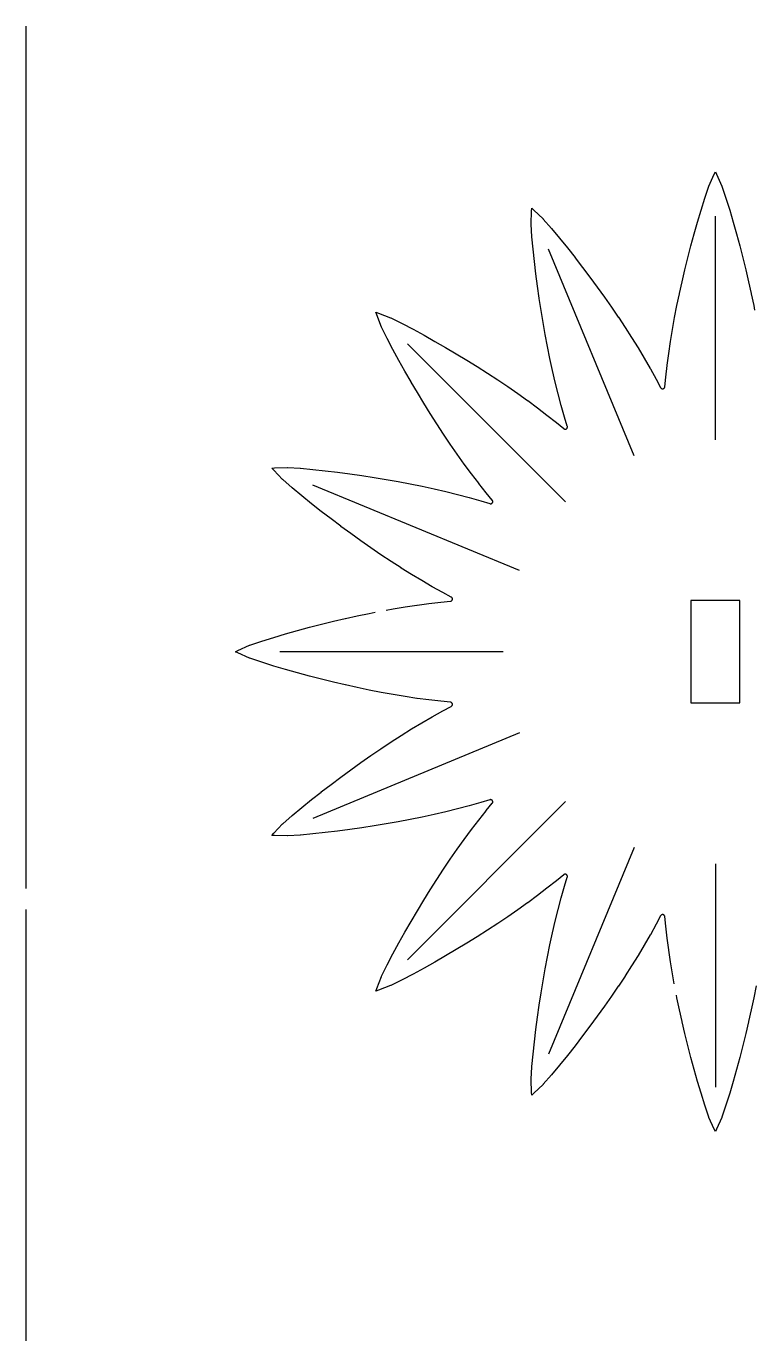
# Model space of a CAD drawing. Header units: millimetres. Extents: x 0 to 300, y 0 to 300.
# Drawn here: x 150 to 191.3, y 0 to 74.4 of the extents above; entities that cross this region are included whole.
import ezdxf

# ---------------------------------------------------------------- set-up
doc = ezdxf.new("R2010")
doc.units = ezdxf.units.MM
doc.layers.add('CUT', color=1, linetype='CONTINUOUS')
doc.layers.add('SCORE', color=7, linetype='CONTINUOUS')

msp = doc.modelspace()

# ---------------------------------------------------------------- linework, layer by layer
at = {"layer": 'CUT', "color": 1}
for points in [[(150, 25.6), (150, 74.4)], [(170.3754, 41.3567), (170.7611, 41.4268), (170.7632, 41.4271), (171.4372, 41.5392), (171.4394, 41.5396), (172.1134, 41.6406), (172.1156, 41.641), (172.7896, 41.7305), (172.792, 41.7308), (173.4659, 41.8081), (173.4684, 41.8084), (174.0059, 41.8599), (174.0199, 41.8619), (174.0318, 41.8649), (174.0434, 41.869), (174.0545, 41.8742), (174.0651, 41.8805), (174.0749, 41.8878), (174.0841, 41.8961), (174.0923, 41.9052), (174.0996, 41.915), (174.106, 41.9256), (174.1112, 41.9367), (174.1154, 41.9482), (174.1183, 41.9601), (174.1201, 41.9723), (174.1207, 41.9846), (174.1201, 41.9968), (174.1183, 42.009), (174.1153, 42.0209), (174.1112, 42.0325), (174.1059, 42.0435), (174.0996, 42.0541), (174.0922, 42.0639), (174.084, 42.073), (174.0749, 42.0812), (174.065, 42.0885), (174.0528, 42.0958), (173.576, 42.3491), (173.5737, 42.3503), (172.9807, 42.6796), (172.9786, 42.6808), (172.3902, 43.0214), (172.3882, 43.0226), (171.8042, 43.3739), (171.8024, 43.3751), (171.2225, 43.7366), (171.2208, 43.7377), (170.6449, 44.1088), (170.6433, 44.1099), (170.0711, 44.4901), (170.0696, 44.4911), (169.5008, 44.8799), (169.4994, 44.8809), (168.934, 45.2777), (168.9327, 45.2786), (168.3703, 45.683), (168.3691, 45.6838), (167.8096, 46.0954), (167.8085, 46.0962), (167.2519, 46.5147), (167.2508, 46.5156), (166.697, 46.9409), (166.6959, 46.9418), (166.1451, 47.3743), (166.1438, 47.3753), (165.5966, 47.8159), (165.5949, 47.8173), (165.0525, 48.2683), (165.0498, 48.2706), (164.5165, 48.7378), (164.5073, 48.7466), (164.0029, 49.2787), (163.9019, 49.396), (164.0562, 49.4075), (164.7891, 49.4271), (164.8019, 49.4268), (165.5093, 49.38), (165.5129, 49.3798), (166.2153, 49.3151), (166.2175, 49.3149), (166.916, 49.2395), (166.9176, 49.2393), (167.6129, 49.1557), (167.6143, 49.1555), (168.3067, 49.0647), (168.3081, 49.0645), (168.9975, 48.9669), (168.999, 48.9666), (169.6856, 48.8621), (169.687, 48.8618), (170.3706, 48.7501), (170.3722, 48.7499), (171.0526, 48.6306), (171.0543, 48.6303), (171.7313, 48.503), (171.7331, 48.5027), (172.4066, 48.3669), (172.4085, 48.3665), (173.0782, 48.2217), (173.0802, 48.2213), (173.7458, 48.0669), (173.7479, 48.0664), (174.4093, 47.9019), (174.4115, 47.9013), (175.0684, 47.7261), (175.0708, 47.7254), (175.7229, 47.539), (175.7254, 47.5383), (176.2417, 47.3802), (176.2554, 47.3767), (176.2676, 47.3749), (176.2798, 47.3743), (176.2921, 47.3748), (176.3043, 47.3766), (176.3162, 47.3796), (176.3277, 47.3837), (176.3389, 47.389), (176.3494, 47.3953), (176.3593, 47.4026), (176.3684, 47.4108), (176.3766, 47.4199), (176.3839, 47.4298), (176.3903, 47.4403), (176.3955, 47.4514), (176.3996, 47.463), (176.4026, 47.4749), (176.4044, 47.4871), (176.405, 47.4993), (176.4044, 47.5116), (176.4026, 47.5237), (176.3995, 47.5357), (176.3954, 47.5472), (176.3901, 47.5583), (176.3838, 47.5688), (176.3753, 47.5801), (176.0317, 47.9967), (176.0301, 47.9987), (175.6083, 48.5298), (175.6068, 48.5318), (175.1935, 49.0716), (175.1921, 49.0734), (174.787, 49.6215), (174.7857, 49.6233), (174.3884, 50.1792), (174.3872, 50.1808), (173.9971, 50.7441), (173.9961, 50.7457), (173.6129, 51.316), (173.6119, 51.3175), (173.2352, 51.8943), (173.2343, 51.8957), (172.8638, 52.4787), (172.8629, 52.4801), (172.4981, 53.0689), (172.4973, 53.0702), (172.138, 53.6645), (172.1372, 53.6657), (171.7831, 54.2653), (171.7824, 54.2666), (171.4336, 54.8714), (171.4329, 54.8727), (171.0896, 55.483), (171.0887, 55.4845), (170.7518, 56.1009), (170.7508, 56.1029), (170.4222, 56.7271), (170.4206, 56.7303), (170.1066, 57.366), (170.1015, 57.3776), (169.8392, 58.0622), (169.7908, 58.2092), (169.9378, 58.1608), (170.6224, 57.8985), (170.634, 57.8934), (171.2697, 57.5794), (171.2729, 57.5778), (171.8971, 57.2492), (171.8991, 57.2482), (172.5155, 56.9113), (172.517, 56.9104), (173.1273, 56.5671), (173.1286, 56.5664), (173.7334, 56.2176), (173.7347, 56.2169), (174.3343, 55.8628), (174.3355, 55.862), (174.9298, 55.5027), (174.9311, 55.5019), (175.5199, 55.1371), (175.5213, 55.1362), (176.1043, 54.7657), (176.1057, 54.7648), (176.6825, 54.3881), (176.684, 54.3871), (177.2543, 54.0039), (177.2559, 54.0029), (177.8192, 53.6128), (177.8208, 53.6116), (178.3767, 53.2143), (178.3785, 53.213), (178.9266, 52.8079), (178.9284, 52.8065), (179.4682, 52.3932), (179.4702, 52.3917), (180.0013, 51.9699), (180.0033, 51.9683), (180.4199, 51.6247), (180.4312, 51.6162), (180.4417, 51.6099), (180.4528, 51.6046), (180.4643, 51.6005), (180.4763, 51.5974), (180.4884, 51.5956), (180.5007, 51.595), (180.5129, 51.5956), (180.5251, 51.5974), (180.537, 51.6004), (180.5486, 51.6045), (180.5597, 51.6097), (180.5702, 51.6161), (180.5801, 51.6234), (180.5892, 51.6316), (180.5974, 51.6407), (180.6047, 51.6506), (180.611, 51.6611), (180.6163, 51.6723), (180.6204, 51.6838), (180.6234, 51.6957), (180.6252, 51.7079), (180.6257, 51.7202), (180.6251, 51.7324), (180.6233, 51.7446), (180.6198, 51.7583), (180.4617, 52.2746), (180.461, 52.2771), (180.2746, 52.9292), (180.2739, 52.9316), (180.0987, 53.5885), (180.0981, 53.5907), (179.9336, 54.2521), (179.9331, 54.2542), (179.7787, 54.9198), (179.7783, 54.9218), (179.6335, 55.5915), (179.6331, 55.5934), (179.4973, 56.2669), (179.497, 56.2687), (179.3697, 56.9457), (179.3694, 56.9474), (179.2501, 57.6278), (179.2499, 57.6294), (179.1382, 58.313), (179.1379, 58.3144), (179.0334, 59.001), (179.0331, 59.0025), (178.9355, 59.6919), (178.9353, 59.6933), (178.8445, 60.3857), (178.8443, 60.3871), (178.7607, 61.0824), (178.7605, 61.084), (178.6851, 61.7825), (178.6849, 61.7847), (178.6202, 62.4871), (178.62, 62.4907), (178.5732, 63.1981), (178.5729, 63.2109), (178.5925, 63.9438), (178.604, 64.0981), (178.7213, 63.9971), (179.2534, 63.4927), (179.2622, 63.4835), (179.7294, 62.9502), (179.7317, 62.9475), (180.1827, 62.4051), (180.1841, 62.4034), (180.6247, 61.8562), (180.6257, 61.8549), (181.0582, 61.3041), (181.0591, 61.303), (181.4844, 60.7492), (181.4853, 60.7481), (181.9038, 60.1915), (181.9046, 60.1904), (182.3162, 59.6309), (182.317, 59.6297), (182.7214, 59.0673), (182.7223, 59.066), (183.1191, 58.5006), (183.1201, 58.4992), (183.5089, 57.9304), (183.5099, 57.9289), (183.8901, 57.3567), (183.8912, 57.3551), (184.2623, 56.7792), (184.2634, 56.7775), (184.6249, 56.1976), (184.6261, 56.1958), (184.9774, 55.6118), (184.9786, 55.6098), (185.3192, 55.0214), (185.3204, 55.0193), (185.6497, 54.4263), (185.6509, 54.424), (185.9042, 53.9472), (185.9115, 53.935), (185.9188, 53.9251), (185.927, 53.916), (185.9361, 53.9078), (185.9459, 53.9004), (185.9565, 53.8941), (185.9675, 53.8888), (185.9791, 53.8847), (185.991, 53.8817), (186.0032, 53.8799), (186.0154, 53.8793), (186.0277, 53.8799), (186.0399, 53.8817), (186.0518, 53.8846), (186.0633, 53.8888), (186.0744, 53.894), (186.085, 53.9004), (186.0948, 53.9077), (186.1039, 53.9159), (186.1122, 53.9251), (186.1195, 53.9349), (186.1258, 53.9455), (186.131, 53.9566), (186.1351, 53.9682), (186.1381, 53.9801), (186.1401, 53.9941), (186.1916, 54.5316), (186.1919, 54.5341), (186.2692, 55.208), (186.2695, 55.2104), (186.359, 55.8844), (186.3594, 55.8866), (186.4604, 56.5606), (186.4608, 56.5628), (186.5729, 57.2368), (186.5732, 57.2389), (186.6957, 57.913), (186.6961, 57.9149), (186.8284, 58.589), (186.8288, 58.5908), (186.9703, 59.265), (186.9707, 59.2667), (187.1209, 59.941), (187.1212, 59.9425), (187.2796, 60.6168), (187.2799, 60.6183), (187.4461, 61.2926), (187.4464, 61.294), (187.6201, 61.9684), (187.6204, 61.9698), (187.8015, 62.6441), (187.8019, 62.6455), (187.9907, 63.3199), (187.9911, 63.3215), (188.1888, 63.9956), (188.1894, 63.9977), (188.3985, 64.6715), (188.3996, 64.6748), (188.6271, 65.3463), (188.6317, 65.3582), (188.9303, 66.0278), (189, 66.166), (189.0697, 66.0278), (189.3683, 65.3582), (189.3729, 65.3463), (189.6004, 64.6748), (189.6015, 64.6715), (189.8106, 63.9977), (189.8112, 63.9956), (190.0089, 63.3215), (190.0093, 63.3199), (190.1981, 62.6455), (190.1985, 62.6441), (190.3796, 61.9698), (190.3799, 61.9684), (190.5536, 61.294), (190.5539, 61.2926), (190.7201, 60.6183), (190.7204, 60.6168), (190.8788, 59.9425), (190.8791, 59.941), (191.0293, 59.2667), (191.0297, 59.265), (191.1712, 58.5908), (191.1716, 58.589), (191.2235, 58.3244)], [(186.6768, 20.1911), (186.5732, 20.7611), (186.5729, 20.7632), (186.4608, 21.4372), (186.4604, 21.4394), (186.3594, 22.1134), (186.359, 22.1156), (186.2695, 22.7896), (186.2692, 22.792), (186.1919, 23.4659), (186.1916, 23.4684), (186.1401, 24.0059), (186.1381, 24.0199), (186.1351, 24.0318), (186.131, 24.0434), (186.1258, 24.0545), (186.1195, 24.0651), (186.1122, 24.0749), (186.1039, 24.0841), (186.0948, 24.0923), (186.085, 24.0996), (186.0744, 24.106), (186.0633, 24.1112), (186.0518, 24.1154), (186.0399, 24.1183), (186.0277, 24.1201), (186.0154, 24.1207), (186.0032, 24.1201), (185.991, 24.1183), (185.9791, 24.1153), (185.9675, 24.1112), (185.9565, 24.1059), (185.9459, 24.0996), (185.9361, 24.0922), (185.927, 24.084), (185.9188, 24.0749), (185.9115, 24.065), (185.9042, 24.0528), (185.6509, 23.576), (185.6497, 23.5737), (185.3204, 22.9807), (185.3192, 22.9786), (184.9786, 22.3902), (184.9774, 22.3882), (184.6261, 21.8042), (184.6249, 21.8024), (184.2634, 21.2225), (184.2623, 21.2208), (183.8912, 20.6449), (183.8901, 20.6433), (183.5099, 20.0711), (183.5089, 20.0696), (183.1201, 19.5008), (183.1191, 19.4994), (182.7223, 18.934), (182.7214, 18.9327), (182.317, 18.3703), (182.3162, 18.3691), (181.9046, 17.8096), (181.9038, 17.8085), (181.4853, 17.2519), (181.4844, 17.2508), (181.0591, 16.697), (181.0582, 16.6959), (180.6257, 16.1451), (180.6247, 16.1438), (180.1841, 15.5966), (180.1827, 15.5949), (179.7317, 15.0525), (179.7294, 15.0498), (179.2622, 14.5165), (179.2534, 14.5073), (178.7213, 14.0029), (178.604, 13.9019), (178.5925, 14.0562), (178.5729, 14.7891), (178.5732, 14.8019), (178.62, 15.5093), (178.6202, 15.5129), (178.6849, 16.2153), (178.6851, 16.2175), (178.7605, 16.916), (178.7607, 16.9176), (178.8443, 17.6129), (178.8445, 17.6143), (178.9353, 18.3067), (178.9355, 18.3081), (179.0331, 18.9975), (179.0334, 18.999), (179.1379, 19.6856), (179.1382, 19.687), (179.2499, 20.3706), (179.2501, 20.3722), (179.3694, 21.0526), (179.3697, 21.0543), (179.497, 21.7313), (179.4973, 21.7331), (179.6331, 22.4066), (179.6335, 22.4085), (179.7783, 23.0782), (179.7787, 23.0802), (179.9331, 23.7458), (179.9336, 23.7479), (180.0981, 24.4093), (180.0987, 24.4115), (180.2739, 25.0684), (180.2746, 25.0708), (180.461, 25.7229), (180.4617, 25.7254), (180.6198, 26.2417), (180.6233, 26.2554), (180.6251, 26.2676), (180.6257, 26.2798), (180.6252, 26.2921), (180.6234, 26.3043), (180.6204, 26.3162), (180.6163, 26.3277), (180.611, 26.3389), (180.6047, 26.3494), (180.5974, 26.3593), (180.5892, 26.3684), (180.5801, 26.3766), (180.5702, 26.3839), (180.5597, 26.3903), (180.5486, 26.3955), (180.537, 26.3996), (180.5251, 26.4026), (180.5129, 26.4044), (180.5007, 26.405), (180.4884, 26.4044), (180.4763, 26.4026), (180.4643, 26.3995), (180.4528, 26.3954), (180.4417, 26.3901), (180.4312, 26.3838), (180.4199, 26.3753), (180.0033, 26.0317), (180.0013, 26.0301), (179.4702, 25.6083), (179.4682, 25.6068), (178.9284, 25.1935), (178.9266, 25.1921), (178.3785, 24.787), (178.3767, 24.7857), (177.8208, 24.3884), (177.8192, 24.3872), (177.2559, 23.9971), (177.2543, 23.9961), (176.684, 23.6129), (176.6825, 23.6119), (176.1057, 23.2352), (176.1043, 23.2343), (175.5213, 22.8638), (175.5199, 22.8629), (174.9311, 22.4981), (174.9298, 22.4973), (174.3355, 22.138), (174.3343, 22.1372), (173.7347, 21.7831), (173.7334, 21.7824), (173.1286, 21.4336), (173.1273, 21.4329), (172.517, 21.0896), (172.5155, 21.0887), (171.8991, 20.7518), (171.8971, 20.7508), (171.2729, 20.4222), (171.2697, 20.4206), (170.634, 20.1066), (170.6224, 20.1015), (169.9378, 19.8392), (169.7908, 19.7908), (169.8392, 19.9378), (170.1015, 20.6224), (170.1066, 20.634), (170.4206, 21.2697), (170.4222, 21.2729), (170.7508, 21.8971), (170.7518, 21.8991), (171.0887, 22.5155), (171.0896, 22.517), (171.4329, 23.1273), (171.4336, 23.1286), (171.7824, 23.7334), (171.7831, 23.7347), (172.1372, 24.3343), (172.138, 24.3355), (172.4973, 24.9298), (172.4981, 24.9311), (172.8629, 25.5199), (172.8638, 25.5213), (173.2343, 26.1043), (173.2352, 26.1057), (173.6119, 26.6825), (173.6129, 26.684), (173.9961, 27.2543), (173.9971, 27.2559), (174.3872, 27.8192), (174.3884, 27.8208), (174.7857, 28.3767), (174.787, 28.3785), (175.1921, 28.9266), (175.1935, 28.9284), (175.6068, 29.4682), (175.6083, 29.4702), (176.0301, 30.0013), (176.0317, 30.0033), (176.3753, 30.4199), (176.3838, 30.4312), (176.3901, 30.4417), (176.3954, 30.4528), (176.3995, 30.4643), (176.4026, 30.4763), (176.4044, 30.4884), (176.405, 30.5007), (176.4044, 30.5129), (176.4026, 30.5251), (176.3996, 30.537), (176.3955, 30.5486), (176.3903, 30.5597), (176.3839, 30.5702), (176.3766, 30.5801), (176.3684, 30.5892), (176.3593, 30.5974), (176.3494, 30.6047), (176.3389, 30.611), (176.3277, 30.6163), (176.3162, 30.6204), (176.3043, 30.6234), (176.2921, 30.6252), (176.2798, 30.6257), (176.2676, 30.6251), (176.2554, 30.6233), (176.2417, 30.6198), (175.7254, 30.4617), (175.7229, 30.461), (175.0708, 30.2746), (175.0684, 30.2739), (174.4115, 30.0987), (174.4093, 30.0981), (173.7479, 29.9336), (173.7458, 29.9331), (173.0802, 29.7787), (173.0782, 29.7783), (172.4085, 29.6335), (172.4066, 29.6331), (171.7331, 29.4973), (171.7313, 29.497), (171.0543, 29.3697), (171.0526, 29.3694), (170.3722, 29.2501), (170.3706, 29.2499), (169.687, 29.1382), (169.6856, 29.1379), (168.999, 29.0334), (168.9975, 29.0331), (168.3081, 28.9355), (168.3067, 28.9353), (167.6143, 28.8445), (167.6129, 28.8443), (166.9176, 28.7607), (166.916, 28.7605), (166.2175, 28.6851), (166.2153, 28.6849), (165.5129, 28.6202), (165.5093, 28.62), (164.8019, 28.5732), (164.7891, 28.5729), (164.0562, 28.5925), (163.9019, 28.604), (164.0029, 28.7213), (164.5073, 29.2534), (164.5165, 29.2622), (165.0498, 29.7294), (165.0525, 29.7317), (165.5949, 30.1827), (165.5966, 30.1841), (166.1438, 30.6247), (166.1451, 30.6257), (166.6959, 31.0582), (166.697, 31.0591), (167.2508, 31.4844), (167.2519, 31.4853), (167.8085, 31.9038), (167.8096, 31.9046), (168.3691, 32.3162), (168.3703, 32.317), (168.9327, 32.7214), (168.934, 32.7223), (169.4994, 33.1191), (169.5008, 33.1201), (170.0696, 33.5089), (170.0711, 33.5099), (170.6433, 33.8901), (170.6449, 33.8912), (171.2208, 34.2623), (171.2225, 34.2634), (171.8024, 34.6249), (171.8042, 34.6261), (172.3882, 34.9774), (172.3902, 34.9786), (172.9786, 35.3192), (172.9807, 35.3204), (173.5737, 35.6497), (173.576, 35.6509), (174.0528, 35.9042), (174.065, 35.9115), (174.0749, 35.9188), (174.084, 35.927), (174.0922, 35.9361), (174.0996, 35.9459), (174.1059, 35.9565), (174.1112, 35.9675), (174.1153, 35.9791), (174.1183, 35.991), (174.1201, 36.0032), (174.1207, 36.0154), (174.1201, 36.0277), (174.1183, 36.0399), (174.1154, 36.0518), (174.1112, 36.0633), (174.106, 36.0744), (174.0996, 36.085), (174.0923, 36.0948), (174.0841, 36.1039), (174.0749, 36.1122), (174.0651, 36.1195), (174.0545, 36.1258), (174.0434, 36.131), (174.0318, 36.1351), (174.0199, 36.1381), (174.0059, 36.1401), (173.4684, 36.1916), (173.4659, 36.1919), (172.792, 36.2692), (172.7896, 36.2695), (172.1156, 36.359), (172.1134, 36.3594), (171.4394, 36.4604), (171.4372, 36.4608), (170.7632, 36.5729), (170.7611, 36.5732), (170.087, 36.6957), (170.0851, 36.6961), (169.411, 36.8284), (169.4092, 36.8288), (168.735, 36.9703), (168.7333, 36.9707), (168.059, 37.1209), (168.0575, 37.1212), (167.3832, 37.2796), (167.3817, 37.2799), (166.7074, 37.4461), (166.706, 37.4464), (166.0316, 37.6201), (166.0302, 37.6204), (165.3559, 37.8015), (165.3545, 37.8019), (164.6801, 37.9907), (164.6785, 37.9911), (164.0044, 38.1888), (164.0023, 38.1894), (163.3285, 38.3985), (163.3252, 38.3996), (162.6537, 38.6271), (162.6418, 38.6317), (161.9722, 38.9303), (161.834, 39), (161.9722, 39.0697), (162.6418, 39.3683), (162.6537, 39.3729), (163.3252, 39.6004), (163.3285, 39.6015), (164.0023, 39.8106), (164.0044, 39.8112), (164.6785, 40.0089), (164.6801, 40.0093), (165.3545, 40.1981), (165.3559, 40.1985), (166.0302, 40.3796), (166.0316, 40.3799), (166.706, 40.5536), (166.7074, 40.5539), (167.3817, 40.7201), (167.3832, 40.7204), (168.0575, 40.8788), (168.059, 40.8791), (168.7333, 41.0293), (168.735, 41.0297), (169.4092, 41.1712), (169.411, 41.1716), (169.7368, 41.2355)], [(150, 0), (150, 24.4)], [(191.3039, 20.0851), (191.1716, 19.411), (191.1712, 19.4092), (191.0297, 18.735), (191.0293, 18.7333), (190.8791, 18.059), (190.8788, 18.0575), (190.7204, 17.3832), (190.7201, 17.3817), (190.5539, 16.7074), (190.5536, 16.706), (190.3799, 16.0316), (190.3796, 16.0302), (190.1985, 15.3559), (190.1981, 15.3545), (190.0093, 14.6801), (190.0089, 14.6785), (189.8112, 14.0044), (189.8106, 14.0023), (189.6015, 13.3285), (189.6004, 13.3252), (189.3729, 12.6537), (189.3683, 12.6418), (189.0697, 11.9722), (189, 11.834), (188.9303, 11.9722), (188.6317, 12.6418), (188.6271, 12.6537), (188.3996, 13.3252), (188.3985, 13.3285), (188.1894, 14.0023), (188.1888, 14.0044), (187.9911, 14.6785), (187.9907, 14.6801), (187.8019, 15.3545), (187.8015, 15.3559), (187.6204, 16.0302), (187.6201, 16.0316), (187.4464, 16.706), (187.4461, 16.7074), (187.2799, 17.3817), (187.2796, 17.3832), (187.1212, 18.0575), (187.1209, 18.059), (186.9707, 18.7333), (186.9703, 18.735), (186.8288, 19.4092), (186.8284, 19.411), (186.8005, 19.553)]]:
    msp.add_lwpolyline(points, dxfattribs=at)
msp.add_lwpolyline([(190.395, 36.105), (190.395, 41.895), (187.605, 41.895), (187.605, 36.105), (190.395, 36.105)], close=True, dxfattribs=at)
at = {"layer": 'SCORE', "color": 7}
for points in [[(189, 51), (189, 63.6525)], [(184.4078, 50.0866), (179.5659, 61.7759)], [(180.5147, 47.4853), (171.5681, 56.4319)], [(177.9134, 43.5922), (166.2241, 48.4341)], [(177, 39), (164.3475, 39)], [(177.9134, 34.4078), (166.2241, 29.5659)], [(180.5147, 30.5147), (171.5681, 21.5681)], [(184.4078, 27.9134), (179.5659, 16.2241)], [(189, 27), (189, 14.3475)]]:
    msp.add_lwpolyline(points, dxfattribs=at)

doc.saveas('drawing.dxf')
